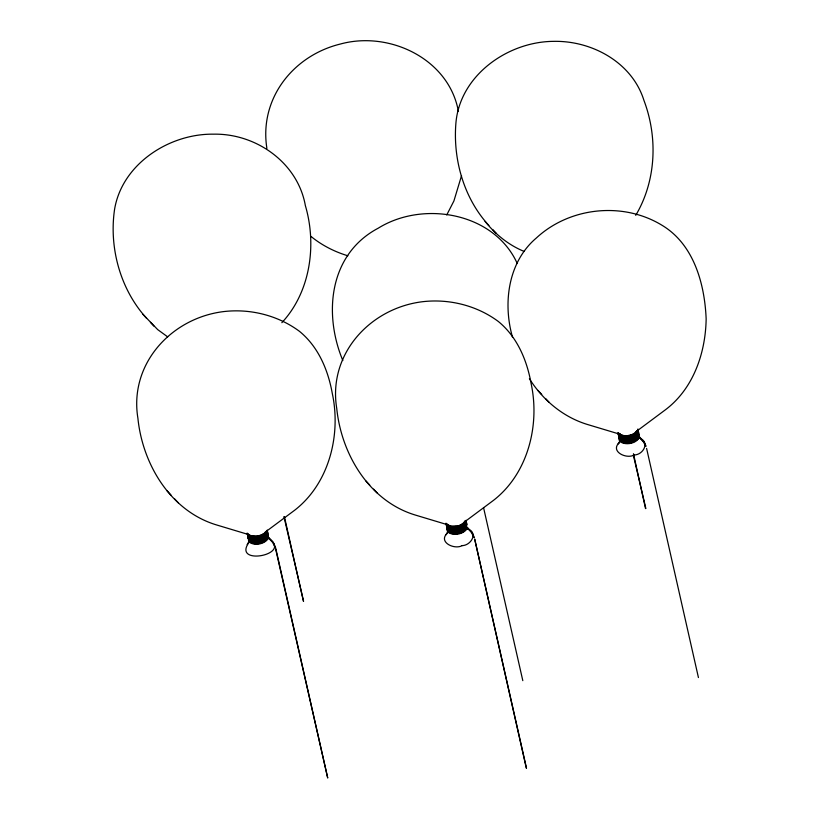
<?xml version="1.0" encoding="UTF-8"?>
<svg xmlns="http://www.w3.org/2000/svg" width="819" height="819" viewBox="0 0 819 819"><rect width="100%" height="100%" fill="white"/><g stroke="black" fill="none" stroke-linecap="round" stroke-linejoin="round"><path stroke-width="1.23" d="M247.584 535.339L248.321 539.178C253.88 543.642 265.049 541.502 268.141 535.022M446.416 525.47L446.836 524.232M618.396 434.858L618.826 433.609L620.392 434.377L587.336 424.447C563.124 417.076 542.792 400.01 529.402 378.736M461.547 175.655L453.91 200.962L446.744 214.957M636.844 431.603L637.366 430.61M447.215 529.975L447.635 528.736M618.079 433.046C618.417 443.212 635.872 439.721 638.636 432.739L637.919 429.013M266.472 533.619L266.584 531.316M267.506 531.418C264.967 538.103 254.003 540.581 248.648 536.261M266.636 534.51L267.004 533.323M267.158 534.223C264.404 540.141 255.385 541.349 249.815 538.953M267.67 532.319C265.059 539.035 254.218 541.472 248.802 537.172M267.322 535.135C264.578 541.062 255.456 542.229 249.99 539.864M267.987 534.131C264.875 540.642 253.716 542.69 248.167 538.278M268.622 537.745C265.52 544.185 254.279 546.427 248.781 541.779L248.515 540.622M465.837 523.454C463.001 529.453 452.661 531.296 447.635 527.303M466.502 522.45C463.39 528.961 452.231 531.019 446.683 526.597M465.991 524.355C463.144 530.333 452.897 532.227 447.798 528.194M466.656 523.361C463.554 529.862 452.405 531.9 446.857 527.508M466.82 524.252C463.718 530.671 452.549 532.974 447 528.409L446.253 524.559M466.257 529.156L466.635 527.968M467.454 527.866C464.353 534.408 453.122 536.394 447.614 531.91L447.348 530.753M637.499 431.029C634.664 437.029 624.344 438.871 619.307 434.879M637.284 433.128L637.663 431.941M638.329 430.937L634.786 435.442M637.448 434.029L637.827 432.831M637.602 434.93L637.981 433.742M638.482 431.828C635.902 438.534 625.112 440.95 619.604 436.67L619.379 435.647M638.39 434.94L638.8 433.64M638.554 435.841L638.963 434.541M639.434 437.254C636.332 443.796 625.112 445.782 619.604 441.287L619.338 440.141M267.311 530.343L264.179 534.08L259.459 535.882M267.373 530.681C264.179 537.121 253.061 539.035 247.522 534.664M465.325 520.567C462.387 526.484 452.139 528.255 447.082 524.16L448.402 524.999L415.356 515.059C369.318 501.228 341.359 454.299 336.742 408.415C327.784 354.217 370.004 308.159 422.399 301.73C448.976 298.566 476.822 305.467 498.341 321.488C517.25 336.937 526.955 360.217 531.152 383.712C540.038 425.194 527.958 473.689 493.437 500.399L463.8 522.481M466.144 520.464L463.011 524.211L458.292 526.013M466.216 520.812C463.042 527.19 451.853 529.258 446.355 524.795L446.089 523.658M638.134 429.852L636.65 432.401L632.534 434.674M638.196 430.19C635.001 436.64 623.883 438.554 618.345 434.172M247.901 537.131L248.321 535.913M248.055 538.042L248.485 536.803M248.638 537.714L248.638 540.98C254.095 545.413 263.636 543.099 268.059 538.134M447.307 526.955L447.481 531.111C452.538 535.442 460.913 533.118 465.816 529.565M447.051 529.064L447.471 527.846M618.232 433.937L618.652 432.719M618.867 437.551L619.307 436.312M619.031 438.452L619.451 437.233M619.625 438.124L619.461 440.499C624.907 444.932 634.449 442.608 638.871 437.643M265.878 532.432L267.004 530.507L265.899 531.797L266.37 531.357M464.711 522.553L465.837 520.638L464.731 521.928L465.202 521.488M249.304 541.113L247.174 544.604M448.136 531.244L446.007 534.735M619.829 441.246L617.997 444.113M635.728 215.356C656.162 180.927 657.995 137.551 643.939 100.399C632.084 62.367 591.881 40.489 553.552 41.359C507.985 41.615 460.073 75.143 455.927 122.85C452.835 159.326 463.83 198.321 488.902 225.501M266.308 532.708C262.52 537.233 251.556 540.192 248.249 534.326M267.107 537.223C263.022 541.82 254.299 543.898 249.283 539.864M267.895 537.233C263.442 542.239 253.951 544.481 248.485 540.09M266.288 539.322L267.26 538.134M267.424 539.025C263.339 543.652 254.555 545.669 249.58 541.564M465.141 522.839C461.066 527.456 452.283 529.473 447.328 525.501M465.305 523.74C461.22 528.337 452.497 530.405 447.481 526.392L447.082 524.457M465.786 526.443C461.742 531.009 452.856 533.169 447.962 529.105M466.564 526.463C462.111 531.47 452.61 533.712 447.154 529.299M465.939 527.354C461.977 531.92 454.443 533.312 448.966 530.886M466.728 527.364C463.38 532.504 456.163 533.722 450.532 532.452M466.891 528.255C463.564 533.435 456.224 534.602 450.685 533.292M638.083 437.643C634.039 442.209 625.143 444.359 620.259 440.294L619.86 438.36M638.247 438.544C634.162 443.171 625.378 445.188 620.392 441.083M266.175 531.951L261.711 535.155M465.008 522.072L460.544 525.286M636.936 431.122C632.79 435.667 624.047 437.633 619.072 433.538L619.666 434.101M281.859 322.696C310.421 291.994 316.953 244.994 305.364 205.62C297.778 162.653 256.05 133.292 213.513 134.173C169.441 133.538 122.256 163.769 114.599 209.193C108.855 247.573 120.291 289.465 146.601 318.284M248.167 543.437L248.546 542.987C232.862 566.164 293.12 554.576 268.765 538.574M447 533.568L447.379 533.118C437.684 542.035 454.432 550.092 462.203 545.597M618.98 442.956L619.369 442.506C609.674 451.412 626.422 459.479 634.193 454.985M266.032 534.019C261.087 537.622 252.784 539.864 247.696 535.575L247.256 533.538M266.195 534.92C261.251 538.523 252.938 540.765 247.85 536.476M266.288 539.322C261.752 542.628 254.125 544.707 249.437 540.775L249.201 539.741M465.663 528.654C460.718 532.268 452.416 534.5 447.317 530.221M636.854 433.527C631.91 437.141 623.597 439.373 618.509 435.094M637.008 434.428C632.063 438.042 623.75 440.284 618.662 435.984M636.629 436.128C632.084 439.434 624.457 441.513 619.778 437.581M637.325 436.24C632.411 439.772 624.017 442.188 618.99 437.796M636.783 437.029C632.248 440.335 624.631 442.403 619.942 438.493M637.489 437.141C632.585 440.694 624.15 443.069 619.133 438.687M636.936 437.93C632.401 441.236 624.764 443.314 620.096 439.383M637.653 438.042C632.739 441.584 624.344 443.99 619.307 439.598M265.131 532.78C260.411 536.179 252.928 537.837 247.983 534.08L249.57 534.868L216.523 524.928C170.485 511.097 142.526 464.178 137.909 418.284C128.952 364.086 171.171 318.028 223.567 311.599C250.143 308.435 277.989 315.346 299.498 331.357C318.417 346.806 328.122 370.086 332.319 393.581C341.195 435.073 329.125 483.558 294.605 510.278L264.967 532.35M634.49 433.722L636.005 432.637M635.79 431.859L665.417 409.787C693.417 388.718 705.558 352.969 706.152 318.98C704.709 283.958 693.908 244.308 661.885 225.194C622.962 201.464 569.686 207.043 536.312 238.032C507.995 262.029 502.723 303.368 512.581 337.459M283.958 516.697L303.573 601.259M633.302 455.047L645.863 508.486M275.604 548.894L327.723 778.019L275.88 548.863M526.31 768.15L474.651 538.963L526.504 768.161M634.797 435.432C630.292 437.663 623.607 439.486 619.461 435.78M634.121 455.006C643.406 454.862 650.173 442.014 639.578 438.093M462.141 545.618C470.792 545.567 478.419 533.138 468.11 529.135M303.46 601.33L284.388 516.605M630.272 435.401L632.872 434.623M646.601 448.413L698.433 677.548M522.809 680.65L483.538 507.545M630.415 435.411L622.798 435.954L619.215 434.735L617.997 432.575M256.982 536.404L259.592 535.902M458.425 526.023L450.819 526.576L447.235 525.358L446.017 523.198M645.536 508.599L633.466 453.706M257.053 536.353L249.938 535.984L247.451 534.223L247.174 533.067M455.886 526.484L451.289 526.535L448.024 525.481M625.481 436.036L620.003 434.858M254.668 536.527L250.583 536.005M347.87 255.784C334.551 251.781 321.785 245.28 311.025 236.445M524.017 251.382C508.599 245.024 495.495 234.398 485.083 221.427M635.749 432.739L637.172 433.476M635.902 433.64L637.325 434.377M639.096 436.455L644 441.881L646.058 446.109M167.68 336.865L157.719 329.627L142.793 314.199M618.806 433.589L619.983 434.439L619.123 433.517M449.109 531.777L448.269 530.907M446.529 525.706C452.047 530.159 463.226 528.04 466.339 521.549L466.062 520.341M248.024 537.387C253.521 541.83 264.711 539.721 267.823 533.23L267.229 530.21M449.273 532.596L448.167 530.63M492.71 229.566L496.242 233.343M545.556 398.525L549.078 402.303M537.929 390.387L541.738 394.471M365.939 480.999L369.758 485.083M373.566 489.138L377.098 492.915M150.42 322.338L153.941 326.116M167.107 490.868L170.925 494.952M174.734 499.006L178.266 502.794M639.629 437.694L643.632 442.137L645.638 446.273M467.147 527.108L472.02 532.493L474.334 537.459M467.649 528.306L471.642 532.749L473.904 537.602M268.315 536.977L273.188 542.362L275.737 548.075M267.956 537.244L272.809 542.618L275.071 547.481M637.407 430.477L638.359 431.521M465.427 521.099L466.38 522.133M267.24 534.582L268.182 535.626M517.27 263.534C494.277 212.643 423.341 200.133 378.255 228.173C329.105 254.136 323.29 313.616 342.833 360.544M637.018 434.572L636.711 433.19M458.394 111.384C448.976 58.917 389.424 30.569 340.458 44.011C293.048 55.538 258.968 98.843 266.902 148.434M620.782 436.179L620.976 436.947M618.724 436.66L619.297 439.578M638.523 432.432L639.127 435.442M466.226 521.242L466.973 525.153M465.581 522.348L465.837 523.454M267.7 532.913L268.304 535.933M464.803 524.59L464.987 525.378M266.155 535.247L265.899 533.671M638.492 436.803L638.666 436.803A2.283 1.515 -30.9 0 0 639.055 436.681L639.127 436.588A2.283 1.515 -30.9 0 0 638.666 436.722L638.492 436.803M467.598 528.705L467.106 528.255L467.567 528.777"/></g></svg>
